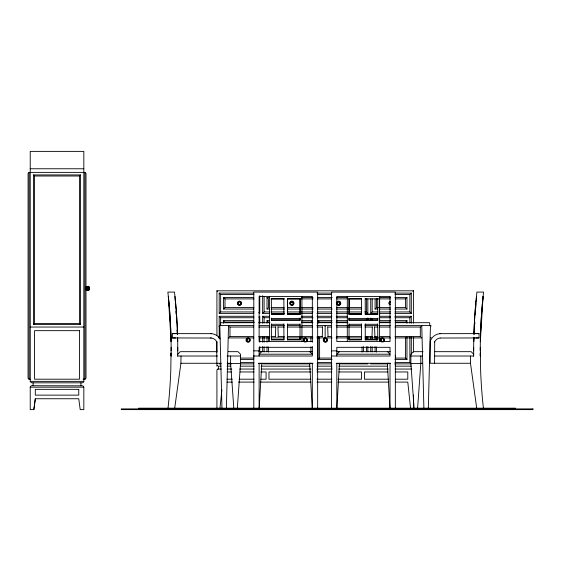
<?xml version="1.0" encoding="UTF-8"?>
<svg xmlns="http://www.w3.org/2000/svg" width="561" height="561" viewBox="0 0 561 561"><rect width="100%" height="100%" fill="white"/><g stroke="black" fill="none" stroke-linecap="round" stroke-linejoin="round"><path stroke-width="0.84" d="M171.126 347.322L170.796 370.47A525.082 525.082 0 0 1 167.949 408.808M177.732 347.322L177.746 356.2M473.673 356.2L473.68 347.322M483.47 408.808A525.082 525.082 0 0 1 480.623 370.47L480.293 347.322M181.007 356.018L180.901 363.479L174.625 408.766M226.378 408.759L228.523 325.59L228.888 325.955M428.302 408.759L430.448 325.59M259.175 408.752L261.784 363.262M317.253 370.442L317.652 363.479M336.866 408.752L339.475 363.262M395.239 365.218L395.344 363.479M473.996 337.189L473.736 341.53L473.743 340.906A532.27 532.27 0 0 1 473.814 337.589A532.13 532.13 0 0 0 473.652 350.856M474.171 334.3L474.333 331.698M474.788 324.181L474.894 322.442M475.363 314.637L475.469 312.905M475.763 307.982L476.03 303.648M476.184 301.047L476.464 296.418M30.224 387.167L30.645 386.143L31.668 385.716L82.937 385.828L83.827 387.167L83.827 409.621L80.209 409.621L78.757 398.745L35.294 398.745L33.842 409.621L30.224 409.621L30.224 387.167L83.827 387.167M83.827 381.375L83.407 382.399L82.376 382.819L31.668 382.819L30.273 381.746L30.224 151.379L83.827 151.379L83.827 381.375L30.224 381.375M237.289 408.752L240.529 363.479L240.529 354.208L237.99 351.67L228.376 351.67M417.559 408.752L420.799 363.479L420.799 356.018M238.032 303.312C241.314 297.589 241.812 308.718 238.032 303.312L237.31 303.34M246.693 340.148C249.982 334.426 250.472 345.555 246.693 340.148L245.97 340.183M303.845 340.148C307.126 334.426 307.624 345.555 303.845 340.148L303.122 340.176M323.942 340.148C327.224 334.426 327.715 345.555 323.942 340.148L323.213 340.176M337.217 303.312C340.506 297.589 340.997 308.718 337.217 303.312L336.516 303.34M380.891 340.127C384.18 334.405 384.671 345.534 380.891 340.127L380.169 340.162M389.551 304.84L390.042 304.307L389.607 302.926L390.239 302.014M475.98 301.145A532.13 532.13 0 0 0 473.912 334.272A532.27 532.27 0 0 1 475.98 301.145L476.913 292.092L483.561 292.092A524.724 524.724 0 0 0 480.258 350.856M219.905 408.766L221.897 389.839M290.409 303.249C293.943 297.674 293.943 308.816 290.409 303.249L289.672 303.249M33.842 409.621L35.294 398.941M239.014 305.366L239.168 304.658M239.792 301.832L239.947 301.124M247.674 342.21L247.829 341.502M248.453 338.669L248.614 337.96M304.868 342L304.981 341.495M305.605 338.669L305.759 337.96M324.917 342.21L325.071 341.495M325.703 338.669L325.857 337.96M338.199 305.366L338.353 304.658M338.977 301.832L339.139 301.117M381.915 341.979L382.027 341.481M382.651 338.648L382.812 337.939M291.292 305.352L291.482 304.644M292.232 301.846L292.414 301.138M88.897 289.125L88.365 289.455M434.579 363.262L434.705 341.796A6.851 6.851 0 0 1 440.182 337.995M434.565 342.154L434.719 341.796M88.876 288.957L86.001 288.894M238.474 305.177L238.811 304.532M240.15 301.958L240.487 301.313M247.142 342.014L247.471 341.369M248.811 338.802L249.147 338.157M304.335 341.93L304.623 341.369M305.962 338.795L306.299 338.15M337.666 305.177L337.995 304.532M339.335 301.958L339.671 301.313M324.384 342.014L324.721 341.369M326.053 338.795L326.39 338.15M381.382 341.908L381.669 341.347M383.009 338.781L383.345 338.136M290.766 305.135L291.131 304.497M292.576 301.993L292.94 301.362M88.897 288.775L88.365 288.922M238.011 304.847L238.502 304.314M240.459 302.176L240.95 301.643M246.672 341.691L247.163 341.151M249.119 339.012L249.61 338.479M337.196 304.847L337.687 304.314M339.643 302.176L340.134 301.643M303.824 341.691L304.314 341.151M306.271 339.012L306.762 338.479M323.921 341.684L324.405 341.151M326.362 339.012L326.853 338.479M380.87 341.67L381.361 341.13M383.317 338.998L383.808 338.458M80.567 324.503L79.48 323.424L79.48 176.007L80.567 174.92L33.485 174.92L33.485 324.503L80.567 324.503L80.567 174.92M33.485 324.503L34.572 323.424L34.572 176.007L33.485 174.92M177.746 354.208L180.284 351.67L217.009 351.67M253.719 293.101L219.197 293.101L219.197 313.389L220.648 311.937L253.937 311.937M253.691 297.449L223.544 297.449L223.544 309.041L224.989 307.589L253.965 307.589M219.106 325.955L219.47 325.59L253.817 325.59M219.106 336.824L219.47 336.46M228.888 337.547L228.523 337.911L253.838 337.911M229.61 336.824L229.975 336.46L253.551 336.46M258.796 317.253L259.764 316.285L259.764 323.206M269.673 313.389L262.66 313.389L264.112 311.937L264.112 296.292M269.617 309.041L267.008 309.041L268.453 307.589L268.453 298.901L267.008 297.449L269.617 297.449M217.563 365.513L216.918 366.158L216.918 363.528M290.31 304.784L290.829 304.272M292.877 302.218L293.396 301.706M275.746 336.824L275.388 336.46L275.746 326.677M261.664 351.67L259.126 354.208L312.33 354.208L309.798 351.67M277.919 336.824L278.284 336.46L277.919 326.677M322.603 336.824L322.245 336.46L322.603 326.677M324.777 325.955L325.142 325.59L325.506 325.955M324.777 337.547L325.142 337.911L325.506 337.547M327.68 336.824L328.038 336.46L327.68 326.677M332.105 359.531L318.15 359.531L319.602 358.086L319.602 337.512M377.644 313.389L370.744 313.389L372.188 311.937L372.188 298.901M377.672 309.041L375.085 309.041L376.536 307.589L390.168 307.589M339.349 351.67L336.817 354.208L390.021 354.208L387.483 351.67M372.364 336.824L371.999 336.46L372.364 326.677M395.288 298.901L405.512 298.901L406.963 297.449L406.963 309.041L394.902 309.041M394.909 313.389L411.304 313.389L409.86 311.937L409.86 294.553L411.304 293.101L394.909 293.101M412.938 291.468L413.583 290.829L413.59 323.234M374.538 336.824L374.895 336.46L374.538 326.677M406.963 323.227L406.963 320.633L405.512 322.077L395.288 322.077M394.965 317.736L409.86 317.736L411.304 316.285L411.304 323.206M394.986 327.042L420.308 327.042L420.673 326.677M421.395 325.955L421.76 325.59L423.906 408.759M431.171 337.547L430.448 337.911M237.647 304.413L238.257 304.027M240.704 302.463L241.314 302.077M246.307 341.256L246.924 340.864M249.365 339.307L249.975 338.914M336.831 304.413L337.442 304.027M339.889 302.463L340.499 302.077M303.459 341.256L304.069 340.864M306.516 339.307L307.126 338.914M323.55 341.249L324.167 340.864M326.607 339.3L327.217 338.914M389.187 304.406L389.797 304.013M380.505 341.235L381.115 340.843M383.563 339.286L384.173 338.893M289.967 304.335L290.598 303.971M293.108 302.519L293.74 302.155M395.21 355.884L395.21 356.151M220.739 322.743L254.203 322.694M88.876 288.536L86.001 288.522M237.408 303.901L238.095 303.683M240.858 302.807L241.553 302.589M336.593 303.901L337.287 303.683M340.05 302.807L340.737 302.589M246.069 340.737L246.763 340.52M249.526 339.65L250.213 339.426M388.948 303.894L389.636 303.669M303.221 340.737L303.915 340.52M306.678 339.643L307.365 339.426M323.311 340.737L324.006 340.52M326.768 339.643L327.463 339.426M380.267 340.723L380.961 340.499M383.724 339.629L384.411 339.405M217.71 369.075L216.918 369.972L216.918 408.766M289.749 303.81L290.458 303.62M293.256 302.87L293.957 302.681M83.105 379.201L85.328 379.117L86.001 378.114L86.001 173.468L84.914 172.381L29.137 172.381L28.085 173.188L28.05 378.114L28.59 379.054L30.224 379.201M440.82 333.613L439.726 333.662L479.052 333.613L479.052 337.953L475.791 337.981M440.161 338.024L479.052 337.953M240.928 303.178L241.651 303.15M340.113 303.178L340.843 303.15M388.85 303.333L389.572 303.298M249.589 340.022L250.318 339.987M306.741 340.022L307.463 339.987M326.832 340.015L327.561 339.987M383.787 340.001L384.516 339.966M475.791 333.641L479.052 333.613M30.224 168.763L83.827 168.763M34.572 176.007L79.48 176.007M86.001 287.043L87.453 287.078A0.722 0.694 0 0 1 88.175 286.383A0.722 0.694 0 0 1 88.897 287.078M86.001 287.176L87.453 287.176A0.722 0.645 0 0 1 88.175 286.531A0.722 0.645 0 0 1 88.897 287.176M86.001 287.239L87.453 287.239A0.722 0.61 0 0 1 88.175 286.629A0.722 0.61 0 0 1 88.897 287.239M86.001 287.393L87.453 287.393A0.722 0.533 0 0 1 88.175 286.853A0.722 0.533 0 0 1 88.897 287.393M86.001 287.484L87.453 287.484A0.722 0.491 0 0 1 88.175 286.994A0.722 0.491 0 0 1 88.897 287.484M86.001 287.793L88.897 287.793M86.001 288.151L88.897 288.151M86.001 289.238L87.453 289.238A0.722 0.393 0 0 0 88.175 289.63A0.722 0.393 0 0 0 88.897 289.238M86.001 289.532L87.453 289.532A0.722 0.533 0 0 0 88.175 290.065A0.722 0.533 0 0 0 88.897 289.532M86.001 289.742L87.453 289.742A0.722 0.645 0 0 0 88.175 290.395A0.722 0.645 0 0 0 88.897 289.742A0.722 0.61 0 0 1 88.365 290.275M216.918 335.499L216.918 290.822L413.59 290.822M317.007 293.101L331.909 293.101M219.197 293.101L220.648 294.553L253.937 294.553M317.435 294.553L331.425 294.553M394.965 294.553L409.86 294.553M301.776 297.449L313.08 297.449M317.428 297.449L332.203 297.449M336.551 297.449L347.848 297.449M379.397 297.449L390.596 297.449M394.902 297.449L406.963 297.449M271.349 298.845L283.943 298.845M287.512 298.845L300.107 298.845M349.04 298.845L361.635 298.845M365.204 298.845L377.798 298.845M223.544 297.449L224.989 298.901L253.965 298.901M271.082 298.901L284.203 298.901M287.702 298.901L313.066 298.901M317.442 298.901L331.432 298.901M336.684 298.901L347.182 298.901M348.928 298.901L361.172 298.901M390.168 298.901L376.536 298.901L376.536 307.589M293.305 303.249L294.034 303.249M271.082 307.589L284.203 307.589M287.702 307.589L313.066 307.589M317.442 307.589L331.432 307.589M336.684 307.589L347.182 307.589M348.928 307.589L361.172 307.589M395.288 307.589L405.512 307.589L406.963 309.041M223.544 309.041L253.691 309.041M271.356 309.041L284.392 309.041M287.87 309.041L300.037 309.041M301.776 309.041L313.08 309.041M317.428 309.041L332.203 309.041M336.551 309.041L361.761 309.041M379.397 309.041L390.596 309.041M264.112 311.937L269.357 311.937M271.103 311.937L284.217 311.937M287.716 311.937L313.066 311.937M317.435 311.937L331.425 311.937M336.67 311.937L347.161 311.937M348.907 311.937L361.151 311.937M364.643 311.937L366.396 311.937L367.841 313.389L365.211 313.389M372.188 311.937L377.448 311.937M379.201 311.937L390.589 311.937M394.965 311.937L409.86 311.937M219.197 313.389L253.719 313.389M271.426 313.389L284.574 313.389M287.204 313.389L312.624 313.389M317.007 313.389L331.909 313.389M336.291 313.389L361.705 313.389M379.369 313.389L390.589 313.389M271.349 314.055L283.943 314.055M287.512 314.055L300.107 314.055M349.04 314.055L361.635 314.055M365.204 314.055L377.798 314.055M271.349 314.455L283.852 314.455M365.204 314.455L377.707 314.455M219.197 338.781L219.197 316.285L253.719 316.285M262.66 323.206L262.66 316.285L269.673 316.285M301.229 316.285L312.624 316.285M317.007 316.285L331.909 316.285M336.291 316.285L347.687 316.285M379.369 316.285L390.589 316.285M394.909 316.285L411.304 316.285M219.197 316.285L220.648 317.736L253.937 317.736M262.66 316.285L264.112 317.736L269.357 317.736M301.699 317.736L313.066 317.736M317.435 317.736L331.425 317.736M336.67 317.736L347.161 317.736M379.201 317.736L390.589 317.736M271.349 318.508L300.107 318.508M349.04 318.508L377.798 318.508M271.349 319.84L300.107 319.84M349.04 319.84L377.798 319.84M271.349 320.24L300.016 320.24L300.016 318.108M377.707 320.24L349.04 320.24L349.04 318.108M223.544 323.227L223.544 320.633L253.691 320.633M267.008 323.227L267.008 320.633L269.624 320.633M301.888 320.633L312.358 320.633L310.906 322.077L301.376 322.077M318.15 323.227L318.15 320.633L332.105 320.633M336.46 320.633L347.799 320.633M379.397 320.633L390.596 320.633M394.902 320.633L406.963 320.633M253.965 322.077L224.989 322.077L223.544 320.633M331.726 322.077L319.602 322.077L318.15 320.633M336.06 322.077L347.322 322.077M379.096 322.077L390.168 322.077M258.579 322.694L269.967 322.694M301.495 322.694L312.877 322.694M317.26 322.694L332.147 322.694M336.53 322.694L347.911 322.694M379.439 322.694L389.951 322.694M395.203 322.694L429.361 322.694M34.572 323.424L79.48 323.424M271.349 324.286L283.852 324.286M287.512 324.286L300.016 324.286M349.04 324.286L361.543 324.286M365.204 324.286L377.707 324.286M259.063 325.59L269.568 325.59M271.321 325.59L284.448 325.59M287.947 325.59L300.198 325.59M301.951 325.59L312.449 325.59M316.825 325.59L331.705 325.59M336.081 325.59L361.459 325.59M364.959 325.59L378.093 325.59M379.839 325.59L390.344 325.59M395.596 325.59L430.813 325.59L431.171 325.955M30.224 327.042L83.827 327.042M229.61 326.677L229.975 327.042L253.551 327.042M258.789 327.042L269.273 327.042M271.019 327.042L275.388 327.042M278.284 327.042L284.315 327.042M287.765 327.042L312.765 327.042M317.07 327.042L322.245 327.042M328.038 327.042L331.488 327.042M336.656 327.042L361.656 327.042M365.106 327.042L371.999 327.042M374.895 327.042L377.518 327.042M379.264 327.042L389.741 327.042M175.649 337.981L172.388 337.953L172.388 333.613L211.693 333.662A11.206 11.206 0 0 1 220.073 338.921M258.789 336.46L269.273 336.46M271.019 336.46L275.388 336.46M278.284 336.46L284.315 336.46M287.765 336.46L312.765 336.46M317.07 336.46L322.245 336.46M328.038 336.46L331.488 336.46M336.656 336.46L361.656 336.46M365.106 336.46L371.999 336.46M374.895 336.46L377.518 336.46M379.264 336.46L389.741 336.46M394.986 336.46L420.308 336.46L420.673 336.824M219.106 337.547L219.835 337.911M258.993 337.911L269.589 337.911M271.173 337.911L284.462 337.911M287.085 337.911L312.954 337.911M316.832 337.911L332.105 337.911M336.074 337.911L361.698 337.911M364.945 337.911L390.421 337.911M395.568 337.911L421.76 337.911L421.395 337.547M172.388 337.953L211.252 338.024A6.851 6.851 0 0 1 216.714 341.824L216.855 363.262M271.349 339.503L283.943 339.503M287.512 339.503L300.107 339.503M349.04 339.503L361.635 339.503M365.204 339.503L377.798 339.503M271.349 339.903L283.852 339.903M365.204 339.903L377.707 339.903M312.33 341.53L259.126 341.53L259.126 296.418L312.33 296.418L312.358 342.245M312.33 347.322L259.126 347.322L259.126 356.018M253.803 350.856L259.126 350.856M331.495 350.856L336.817 350.856M258.937 351.67L312.519 351.67M336.628 351.67L390.211 351.67M423.043 351.67L413.422 351.67L410.89 354.208L410.89 363.479L414.13 408.752M434.41 351.67L471.135 351.67L473.673 354.208M253.853 355.835L253.853 356.2M177.746 356.018L217.563 356.018M227.135 356.018L240.529 356.018M253.803 356.018L312.33 356.018L312.358 346.565M317.47 356.067L317.652 356.018M331.495 356.018L390.021 356.018L390.021 347.322L336.817 347.322L336.817 356.018M410.89 356.018L422.538 356.018M434.726 356.018L473.673 356.018M240.332 358.086L253.965 358.086M319.602 358.086L331.726 358.086M395.288 358.086L405.512 358.086L406.963 359.531L394.902 359.531M240.774 359.531L253.691 359.531M240.795 362.427L253.937 362.427M317.435 362.427L331.425 362.427M394.965 362.427L409.86 362.427L410.827 363.395M180.908 363.262L221.188 363.262M227.191 363.262L230.62 363.262M258.593 363.262L312.863 363.262M336.284 363.262L390.554 363.262M420.799 363.262L422.517 363.262M470.511 363.262L430.217 363.262L430.231 341.263L430.813 339.91A11.206 11.206 0 0 1 439.74 333.69M230.62 356.018L230.62 363.479L240.529 363.479M258.593 363.479L261.784 363.479M309.672 363.262L312.863 363.479M336.284 363.479L339.475 363.479M387.363 363.262L390.554 363.479M410.89 363.479L420.799 363.479M219.197 363.879L220.922 363.879M227.829 363.879L231.279 363.879M240.774 363.879L253.719 363.879M262.66 363.879L309.995 363.879M317.007 363.879L331.909 363.879M338.921 363.879L367.841 363.879M370.744 363.879L388.002 363.879M394.909 363.879L411.304 363.879M220.985 366.158L218.362 366.158L218.362 369.054M227.093 366.158L230.585 366.158M240.185 366.158L254.154 366.158M261.131 366.158L310.016 366.158M317 366.158L331.839 366.158M338.816 366.158L387.7 366.158M395.554 366.158L411.269 366.158M217.829 369.054L221.329 369.054M227.093 369.054L231.812 369.054M239.673 369.054L254.154 369.054M261.131 369.054L310.885 369.054M317 369.054L331.839 369.054M338.816 369.054L388.212 369.054M395.196 369.054L411.802 369.054M227.913 371.957L231.384 371.957M240.059 371.957L253.937 371.957M260.879 371.957L266.082 371.957L266.082 379.201L260.879 379.201M310.885 371.957L268.978 371.957L268.978 379.201L310.885 379.201M317 371.957L331.839 371.957M338.823 371.957L361.522 371.957L361.522 379.201L337.953 379.201M387.84 371.957L364.419 371.957L364.419 379.201L388.71 379.201M395.645 371.957L407.791 371.957L407.791 379.201L395.645 379.201M227.051 379.201L232.254 379.201M239.196 379.201L253.937 379.201M317 379.201L331.839 379.201M227.079 382.097L232.317 382.097M238.425 382.097L254.14 382.097M260.248 382.097L310.885 382.097M317 382.097L331.839 382.097M337.953 382.097L388.584 382.097M395.568 382.097L407.791 382.097L410.603 408.766M172.388 333.613L175.649 333.641M88.365 288.368L88.897 288.396M210.599 333.641L211.693 333.69M210.487 337.953L211.252 337.995M88.365 287.814L88.897 288.024M388.899 302.765L389.607 302.926M336.565 302.779L337.252 302.933M340.078 303.557L340.793 303.711M237.359 302.779L238.067 302.933M240.893 303.557L241.602 303.711M380.218 339.594L380.926 339.749M383.752 340.38L384.467 340.534M323.262 339.615L323.97 339.77M326.804 340.394L327.512 340.548M303.171 339.615L303.88 339.77M306.706 340.394L307.414 340.555M246.02 339.615L246.728 339.77M249.554 340.394L250.269 340.555M289.749 302.681L290.458 302.87M293.256 303.62L293.957 303.81M389.089 302.232L389.734 302.568M336.733 302.239L337.378 302.575M339.952 303.915L340.597 304.244M380.407 339.061L381.052 339.398M383.626 340.73L384.271 341.067M323.459 339.082L324.104 339.412M326.67 340.751L327.315 341.088M237.548 302.239L238.194 302.575M240.767 303.915L241.412 304.251M303.361 339.082L304.006 339.412M306.579 340.751L307.225 341.088M246.209 339.082L246.854 339.419M249.428 340.751L250.073 341.088M289.967 302.155L290.598 302.519M293.108 303.971L293.74 304.335M389.418 301.769L389.951 302.26M380.737 338.599L381.27 339.089M383.408 341.039L383.948 341.53M337.063 301.776L337.596 302.267M339.735 304.223L340.275 304.714M323.781 338.613L324.321 339.103M326.453 341.06L326.993 341.551M303.69 338.613L304.223 339.103M306.362 341.06L306.895 341.551M237.878 301.776L238.411 302.267M241.083 304.714L240.55 304.223A1.452 1.452 0 0 1 240.262 304.469L240.648 305.079M246.538 338.613L247.071 339.103M249.21 341.06L249.75 341.551M290.31 301.706L290.829 302.218M292.877 304.272L293.396 304.784M258.796 312.421L259.764 313.389L259.764 295.64M267.008 320.633L268.453 322.077M216.918 290.829L217.563 291.468M219.106 326.677L219.47 327.042M389.853 301.404L390.14 301.853M381.171 338.227L381.557 338.844M383.121 341.284L383.514 341.901M337.498 301.411L337.883 302.021M339.447 304.469L339.84 305.079M324.216 338.248L324.609 338.858M326.165 341.305L326.558 341.915M304.125 338.248L304.511 338.865M306.075 341.305L306.453 341.894M238.313 301.411L238.698 302.021M246.973 338.248L247.366 338.865M248.923 341.305L249.315 341.915M290.766 301.362L291.131 301.993M292.576 304.497L292.94 305.135M216.7 341.796L216.855 342.154M381.683 337.988L381.901 338.683M382.777 341.446L382.932 341.937M338.01 301.173L338.227 301.86M339.103 304.623L339.321 305.317M324.728 338.01L324.952 338.704M325.822 341.467L326.039 342.154M304.637 338.01L304.854 338.704M305.731 341.467L305.885 341.958M238.825 301.173L239.042 301.867M239.919 304.63L240.136 305.317M247.485 338.01L247.703 338.704M248.579 341.467L248.796 342.161M291.292 301.138L291.482 301.846M292.232 304.644L292.414 305.352M476.794 408.766L470.518 363.479L470.406 356.018M175.439 301.145A532.13 532.13 0 0 1 177.507 334.272A532.27 532.27 0 0 0 175.439 301.145L174.506 292.092L167.858 292.092A524.724 524.724 0 0 1 171.161 350.856M168.307 296.418L168.868 301.86A524.633 524.633 0 0 1 171.07 341.046L171.077 341.53L168.342 296.411M230.62 363.479L233.86 408.752M174.955 296.418L175.214 300.759M175.32 302.491L175.579 306.832M175.859 311.453L176.021 314.055M176.42 320.71L176.526 322.442M176.981 329.966L177.241 334.3M177.578 339.798L177.683 341.53L177.676 340.906A532.27 532.27 0 0 0 177.606 337.589A532.13 532.13 0 0 1 177.767 350.856M387.363 363.479L389.972 408.752M331.495 363.479L331.846 369.573M309.672 363.479L312.281 408.752M382.244 337.89L382.272 338.62M382.406 341.509L382.42 341.873M338.571 301.068L338.599 301.797M338.732 304.693L338.76 305.415M325.289 337.911L325.324 338.634M325.45 341.53L325.485 342.259M305.198 337.911L305.226 338.634M305.359 341.53L305.373 341.894M248.046 337.911L248.074 338.634M248.207 341.53L248.235 342.259M239.386 301.075L239.414 301.797M239.547 304.693L239.575 305.415M221.981 408.759L219.835 325.59M515.566 409.621L515.566 408.177L138.658 408.177L138.658 409.621M429.726 323.059L429.726 325.59M420.308 327.042L420.308 336.46M413.59 337.252L413.59 352.14M413.59 395.035L413.59 408.766M411.304 293.101L411.304 313.389M411.304 337.056L411.304 354.363M409.86 317.736L409.86 322.989M409.86 337.014L409.86 362.427M406.963 337.056L406.963 359.531M405.512 298.901L405.512 307.589M405.512 337.512L405.512 358.086M395.344 408.808L395.344 292.092L331.495 292.092L331.495 408.808M390.021 363.262L390.021 408.808M379.629 296.411L379.629 322.442M379.629 337.189L379.629 341.53M379.538 296.411L379.538 341.53M377.707 298.445L377.798 314.455M377.798 318.108L377.798 320.24M377.707 323.893L377.798 339.903M376.536 337.512L376.536 340.078M376.536 346.936L376.536 352.084M375.085 299.104L375.085 309.041M375.085 337.056L375.085 339.65M375.085 346.565L375.085 351.754M372.188 318.606L372.188 320.359M372.188 337.014L372.188 339.643M372.188 346.656L372.188 351.915M370.744 299.02L370.744 313.389M370.744 318.017L370.744 319.749M370.744 337.056L370.744 339.65M370.744 346.572L370.744 351.761M367.841 299.02L367.841 313.389M367.841 318.017L367.841 319.749M367.841 337.056L367.841 339.65M367.841 346.572L367.841 351.761M366.396 298.901L366.396 311.937M366.396 318.606L366.396 320.359M366.396 337.014L366.396 339.643M366.396 346.656L366.396 351.915M365.204 298.445L365.295 314.455M365.204 323.893L365.295 339.903M363.5 346.565L363.5 351.754M362.048 346.936L362.048 352.084M361.543 298.445L361.543 314.455L349.04 314.455L349.04 298.445M361.543 323.893L361.543 339.903L349.04 339.903L349.04 323.893M349.131 298.445L349.131 314.455M349.131 318.108L349.131 320.24M349.131 337.301L349.131 339.903M347.301 296.411L347.301 341.53M336.817 363.262L336.817 408.808M325.142 325.59L325.142 337.911M318.15 337.056L318.15 359.531M317.652 408.808L317.652 292.092L253.803 292.092L253.803 408.808M312.33 363.262L312.33 408.808M310.906 337.512L310.906 341.796M310.906 346.936L310.906 352.084M301.937 296.411L301.937 341.53M300.107 298.445L300.107 314.455M300.107 318.108L300.107 320.24M300.107 337.301L300.107 339.903M300.016 298.445L300.016 314.455L287.512 314.455L287.512 298.445M300.016 323.893L300.016 339.903L287.512 339.903L287.512 323.893M291.853 301.068L291.853 301.797M291.853 304.693L291.853 305.422M287.604 298.445L287.604 314.455M287.604 337.301L287.604 339.903M283.852 298.445L283.943 314.455M283.852 323.893L283.943 339.903M271.349 298.445L271.44 314.455M271.349 318.108L271.44 320.24M271.349 323.893L271.44 339.903M269.518 296.411L269.518 341.53M268.453 337.512L268.453 341.796M268.453 346.936L268.453 352.084M267.008 297.449L267.008 309.041M267.008 337.056L267.008 342.245M267.008 346.565L267.008 351.754M264.112 317.736L264.112 322.989M264.112 337.014L264.112 342.273M264.112 346.656L264.112 351.915M262.66 295.64L262.66 313.389M262.66 337.056L262.66 342.245M262.66 346.572L262.66 351.761M259.764 337.056L259.764 342.245M259.764 346.572L259.764 351.761M259.126 363.262L259.126 408.808M229.975 327.042L229.975 336.46M224.989 298.901L224.989 307.589M220.648 294.553L220.648 311.937M220.648 317.736L220.648 325.618M220.557 323.059L220.557 325.59M219.47 325.59L219.47 337.911M216.918 341.628L216.918 352.14M84.914 172.381L84.914 379.201M80.931 382.819L80.931 385.716M33.12 382.819L33.12 385.716M29.137 172.381L29.137 379.201M87.544 287.484A0.722 0.393 0 0 1 87.811 287.344M88.365 287.302A0.722 0.393 0 0 1 88.897 287.681M87.811 290.212A0.722 0.61 0 0 1 87.446 289.679M88.897 289.441A0.722 0.491 0 0 1 88.365 289.911M303.711 340.457A1.452 1.452 0 0 1 303.662 340.078M390.302 304.497A1.452 1.452 0 0 1 390 304.272M480.307 353.121L480.279 356.018L480.307 353.121M480.349 341.046L480.342 341.53L483.077 296.411L482.551 301.86A524.633 524.633 0 0 0 480.349 341.046M331.369 355.884L331.628 356.151L331.369 355.884M87.453 289.876L86.001 289.841L87.453 289.911A0.722 0.708 0 0 0 88.175 290.584A0.722 0.708 0 0 0 88.897 289.876L88.897 287.015A0.722 0.722 0 0 0 88.175 286.285A0.722 0.722 0 0 0 87.446 287.015L87.453 289.911M390.021 296.418L336.817 296.418L336.817 341.53L390.021 341.53L390.021 296.418M79.48 330.667L34.572 330.667L34.572 379.201L79.48 379.201L79.48 330.667M171.14 356.018L171.112 353.121L171.14 356.018M78.757 389.341L35.294 389.341L35.294 395.133L78.757 395.133L78.757 389.341M532.95 408.899L121.274 408.899L121.274 409.621L532.95 409.621L532.95 408.899"/></g></svg>
